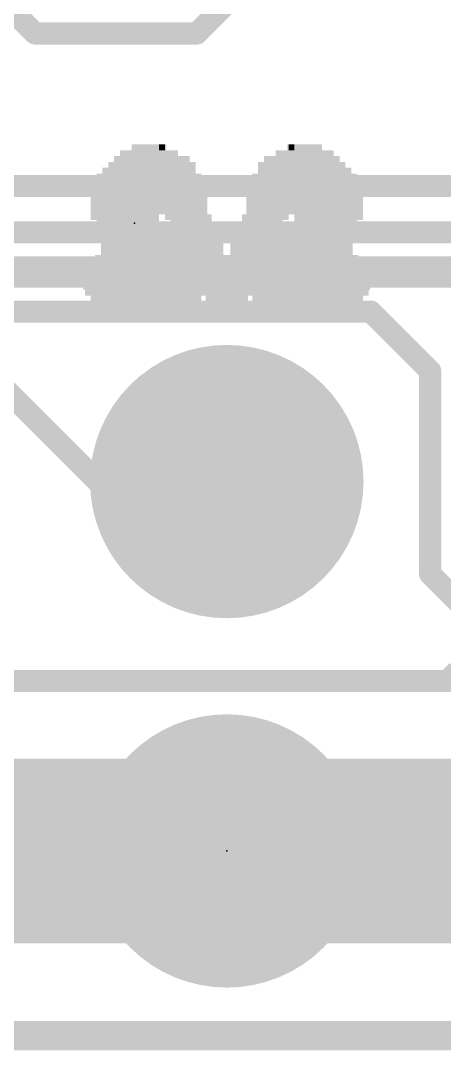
# Model space of a CAD drawing. Extents: x -6.3 to 43.3, y -21.6 to 50.8.
# Drawn here: x 15.09 to 18.01, y -0.1 to 6.98 of the extents above; entities that cross this region are included whole.
import ezdxf

# ---------------------------------------------------------------- set-up
doc = ezdxf.new("R2010")
doc.units = 0
for name, color, linetype in [('1', 12, 'CONTINUOUS'), ('15', 30, 'CONTINUOUS'), ('16', 132, 'CONTINUOUS'), ('17', 110, 'CONTINUOUS'), ('2', 41, 'CONTINUOUS'), ('20', 31, 'CONTINUOUS'), ('21', 41, 'CONTINUOUS'), ('22', 40, 'CONTINUOUS'), ('24', 53, 'CONTINUOUS')]:
    doc.layers.add(name, color=color, linetype=linetype)

# ---------------------------------------------------------------- blocks, each defined once
blk = doc.blocks.new('ROUNDP')
at = {"const_width": 0.5}
blk.add_lwpolyline([(0, -0.25, 1), (0, 0.25, 1), (0, -0.25)], format="xyb", dxfattribs=at)
blk = doc.blocks.new('RECT')
blk.add_solid([(-0.5, -0.5), (0.5, -0.5), (-0.5, 0.5), (0.5, 0.5)])

msp = doc.modelspace()

# ---------------------------------------------------------------- linework, layer by layer
at = {"layer": '1', "const_width": 0.1524}
for points in [[(19.597, 5.842), (12.2508, 5.842)], [(6.1599, 5.5241), (19.0496, 5.5241)], [(5.8028, 5.2193), (18.4027, 5.2193)], [(3.5306, 2.4384), (25.6794, 2.4384)], [(43.18, 0), (0, 0)]]:
    msp.add_lwpolyline(points, dxfattribs=at)
at = {"layer": '15', "const_width": 0.1524}
msp.add_lwpolyline([(0, 0), (43.18, 0)], dxfattribs=at)
at = {"layer": '16', "const_width": 0.1524}
for points in [[(16.3038, 6.8914), (17.3656, 7.9532)], [(14.478, 7.6056), (15.1922, 6.8914)], [(15.1922, 6.8914), (16.3038, 6.8914)], [(18.5172, 5.2832), (15.0113, 5.2832)], [(14.454, 4.9784), (15.6224, 3.81)], [(14.885, 4.9784), (17.5006, 4.9784)], [(17.5006, 4.9784), (17.907, 4.572)], [(17.907, 4.572), (17.907, 3.175)], [(15.6224, 3.81), (16.51, 3.81)], [(17.907, 3.175), (18.2372, 2.8448)], [(18.0271, 2.4384), (18.0953, 2.5066)], [(3.5306, 2.4384), (18.0271, 2.4384)], [(43.18, 0), (0, 0)]]:
    msp.add_lwpolyline(points, dxfattribs=at)
at = {"layer": '16', "const_width": 0.0762}
for points in [[(15.1922, 6.9295, 1), (15.1922, 6.8533)], [(15.1653, 6.8645, 1), (15.2191, 6.9183)], [(16.2769, 6.9183, 1), (16.3307, 6.8645)], [(16.3038, 6.8533, 1), (16.3038, 6.9295)], [(17.5275, 5.0053, 1), (17.4737, 4.9515)], [(17.5006, 4.9403, 1), (17.5006, 5.0165)], [(17.9451, 4.572, 1), (17.8689, 4.572)], [(17.8801, 4.5451, 1), (17.9339, 4.5989)], [(15.6224, 3.8481, 1), (15.6224, 3.7719)], [(15.5954, 3.7831, 1), (15.6493, 3.8369)], [(16.51, 3.7719, 1), (16.51, 3.8481)], [(17.8689, 3.175, 1), (17.9451, 3.175)], [(17.9339, 3.2019, 1), (17.8801, 3.1481)], [(18.0002, 2.4653, 1), (18.0541, 2.4115)], [(18.0271, 2.4003, 1), (18.0271, 2.4765)]]:
    msp.add_lwpolyline(points, format="xyb", dxfattribs=at)
at = {"layer": '2', "const_width": 0.1524}
msp.add_lwpolyline([(0, 0), (43.18, 0)], dxfattribs=at)
at = {"layer": '20', "const_width": 0.2032}
msp.add_lwpolyline([(42.0164, 0), (1.0749, 0)], dxfattribs=at)
at = {"layer": '21', "const_width": 1.27}
msp.add_lwpolyline([(0.762, 1.27), (19.685, 1.27)], dxfattribs=at)
at = {"layer": '22', "const_width": 1.27}
msp.add_lwpolyline([(29.845, 1.27), (0.762, 1.27)], dxfattribs=at)
at = {"layer": '24'}
for p in [(15.875, 5.588), (16.51, 1.27)]:
    msp.add_point(p, dxfattribs=at)

# ---------------------------------------------------------------- block references
at = {"layer": '17'}
for p, xscale, yscale, rotation in [((16.51, 3.81), 1.8796, 1.8796, 270), ((16.51, 3.81), 1.8796, 1.8796, 270), ((16.51, 3.81), 1.524, 1.524, 270), ((16.51, 3.81), 1.524, 1.524, 270), ((16.51, 1.27), 1.8796, 1.8796, 90), ((16.51, 1.27), 1.8796, 1.8796, 90), ((16.51, 1.27), 1.524, 1.524, 90), ((16.51, 1.27), 1.524, 1.524, 90)]:
    msp.add_blockref('ROUNDP', p, dxfattribs=dict(at, xscale=xscale, yscale=yscale, rotation=rotation))
at = {"layer": '21', "yscale": 0.04}
for p, xscale in [((16.065, 6.108), 0.04), ((17.045, 6.108), 0.24), ((16.065, 6.068), 0.2), ((16.085, 6.028), 0.24), ((17.025, 6.028), 0.52), ((17.045, 6.068), 0.4), ((16.065, 5.988), 0.28), ((16.085, 5.948), 0.32), ((17.025, 5.988), 0.6), ((17.045, 5.948), 0.64), ((16.065, 5.908), 0.36), ((16.085, 5.868), 0.4), ((17.045, 5.908), 0.72), ((17.045, 5.868), 0.72), ((16.065, 5.828), 0.44), ((16.085, 5.788), 0.48), ((16.805, 5.828), 0.32), ((16.785, 5.788), 0.28), ((17.285, 5.828), 0.32), ((17.305, 5.788), 0.28), ((16.065, 5.748), 0.52), ((16.785, 5.748), 0.28), ((17.305, 5.748), 0.28), ((16.065, 5.668), 0.6), ((16.085, 5.708), 0.56), ((16.785, 5.708), 0.28), ((16.785, 5.668), 0.28), ((17.305, 5.708), 0.28), ((17.305, 5.668), 0.28), ((15.885, 5.588), 0.32), ((15.905, 5.628), 0.28), ((16.245, 5.628), 0.32), ((16.265, 5.588), 0.28), ((16.785, 5.628), 0.2), ((17.245, 5.588), 0.32), ((17.285, 5.628), 0.32), ((15.845, 5.508), 0.32), ((15.865, 5.548), 0.28), ((16.265, 5.548), 0.28), ((16.305, 5.508), 0.28), ((17.165, 5.508), 0.4), ((17.205, 5.548), 0.4), ((16.065, 5.468), 0.76), ((17.105, 5.468), 0.44), ((16.065, 5.428), 0.84), ((16.065, 5.388), 0.84), ((17.005, 5.388), 0.48), ((17.045, 5.428), 0.48), ((16.065, 5.348), 0.92), ((16.065, 5.308), 0.92), ((17.025, 5.308), 0.68), ((16.945, 5.348), 0.44), ((15.705, 5.228), 0.28), ((16.425, 5.228), 0.28), ((17.065, 5.228), 0.84), ((17.065, 5.268), 0.76), ((15.685, 5.188), 0.32), ((16.445, 5.188), 0.32), ((17.065, 5.188), 0.84), ((15.665, 5.148), 0.28), ((15.685, 5.108), 0.24), ((16.465, 5.148), 0.28), ((16.465, 5.108), 0.28), ((17.065, 5.148), 0.84), ((17.085, 5.108), 0.8), ((15.685, 5.068), 0.16), ((16.445, 5.068), 0.16), ((17.065, 5.068), 0.76)]:
    msp.add_blockref('RECT', p, dxfattribs=dict(at, xscale=xscale))
msp.add_blockref('RECT', (16.065, 5.268), dxfattribs=at)
at = {"layer": '22', "yscale": 0.04, "rotation": 180}
for p, xscale in [((15.975, 6.108), 0.24), ((16.955, 6.108), 0.04), ((15.995, 6.028), 0.52), ((15.975, 6.068), 0.4), ((16.935, 6.028), 0.24), ((16.955, 6.068), 0.2), ((15.975, 5.948), 0.64), ((15.995, 5.988), 0.6), ((16.935, 5.948), 0.32), ((16.955, 5.988), 0.28), ((15.975, 5.908), 0.72), ((15.975, 5.868), 0.72), ((16.935, 5.868), 0.4), ((16.955, 5.908), 0.36), ((15.735, 5.828), 0.32), ((15.715, 5.788), 0.28), ((16.215, 5.828), 0.32), ((16.235, 5.788), 0.28), ((16.935, 5.788), 0.48), ((16.955, 5.828), 0.44), ((15.715, 5.748), 0.28), ((16.235, 5.748), 0.28), ((16.955, 5.748), 0.52), ((15.715, 5.708), 0.28), ((15.715, 5.668), 0.28), ((16.235, 5.708), 0.28), ((16.235, 5.668), 0.28), ((16.935, 5.708), 0.56), ((16.955, 5.668), 0.6), ((15.735, 5.628), 0.32), ((15.775, 5.588), 0.32), ((16.235, 5.628), 0.2), ((16.775, 5.628), 0.32), ((16.755, 5.588), 0.28), ((17.115, 5.628), 0.28), ((17.135, 5.588), 0.32), ((15.815, 5.548), 0.4), ((15.855, 5.508), 0.4), ((16.715, 5.508), 0.28), ((16.755, 5.548), 0.28), ((17.155, 5.548), 0.28), ((17.175, 5.508), 0.32), ((15.915, 5.468), 0.44), ((16.955, 5.468), 0.76), ((15.975, 5.428), 0.48), ((16.015, 5.388), 0.48), ((16.955, 5.428), 0.84), ((16.955, 5.388), 0.84), ((15.995, 5.308), 0.68), ((16.075, 5.348), 0.44), ((16.955, 5.348), 0.92), ((16.955, 5.308), 0.92), ((15.955, 5.228), 0.84), ((15.955, 5.268), 0.76), ((16.595, 5.228), 0.28), ((17.315, 5.228), 0.28), ((15.955, 5.188), 0.84), ((16.575, 5.188), 0.32), ((17.335, 5.188), 0.32), ((15.955, 5.148), 0.84), ((15.935, 5.108), 0.8), ((16.555, 5.148), 0.28), ((16.555, 5.108), 0.28), ((17.355, 5.148), 0.28), ((17.335, 5.108), 0.24), ((15.955, 5.068), 0.76), ((16.575, 5.068), 0.16), ((17.335, 5.068), 0.16)]:
    msp.add_blockref('RECT', p, dxfattribs=dict(at, xscale=xscale))
msp.add_blockref('RECT', (16.955, 5.268), dxfattribs=at)

doc.saveas('drawing.dxf')
